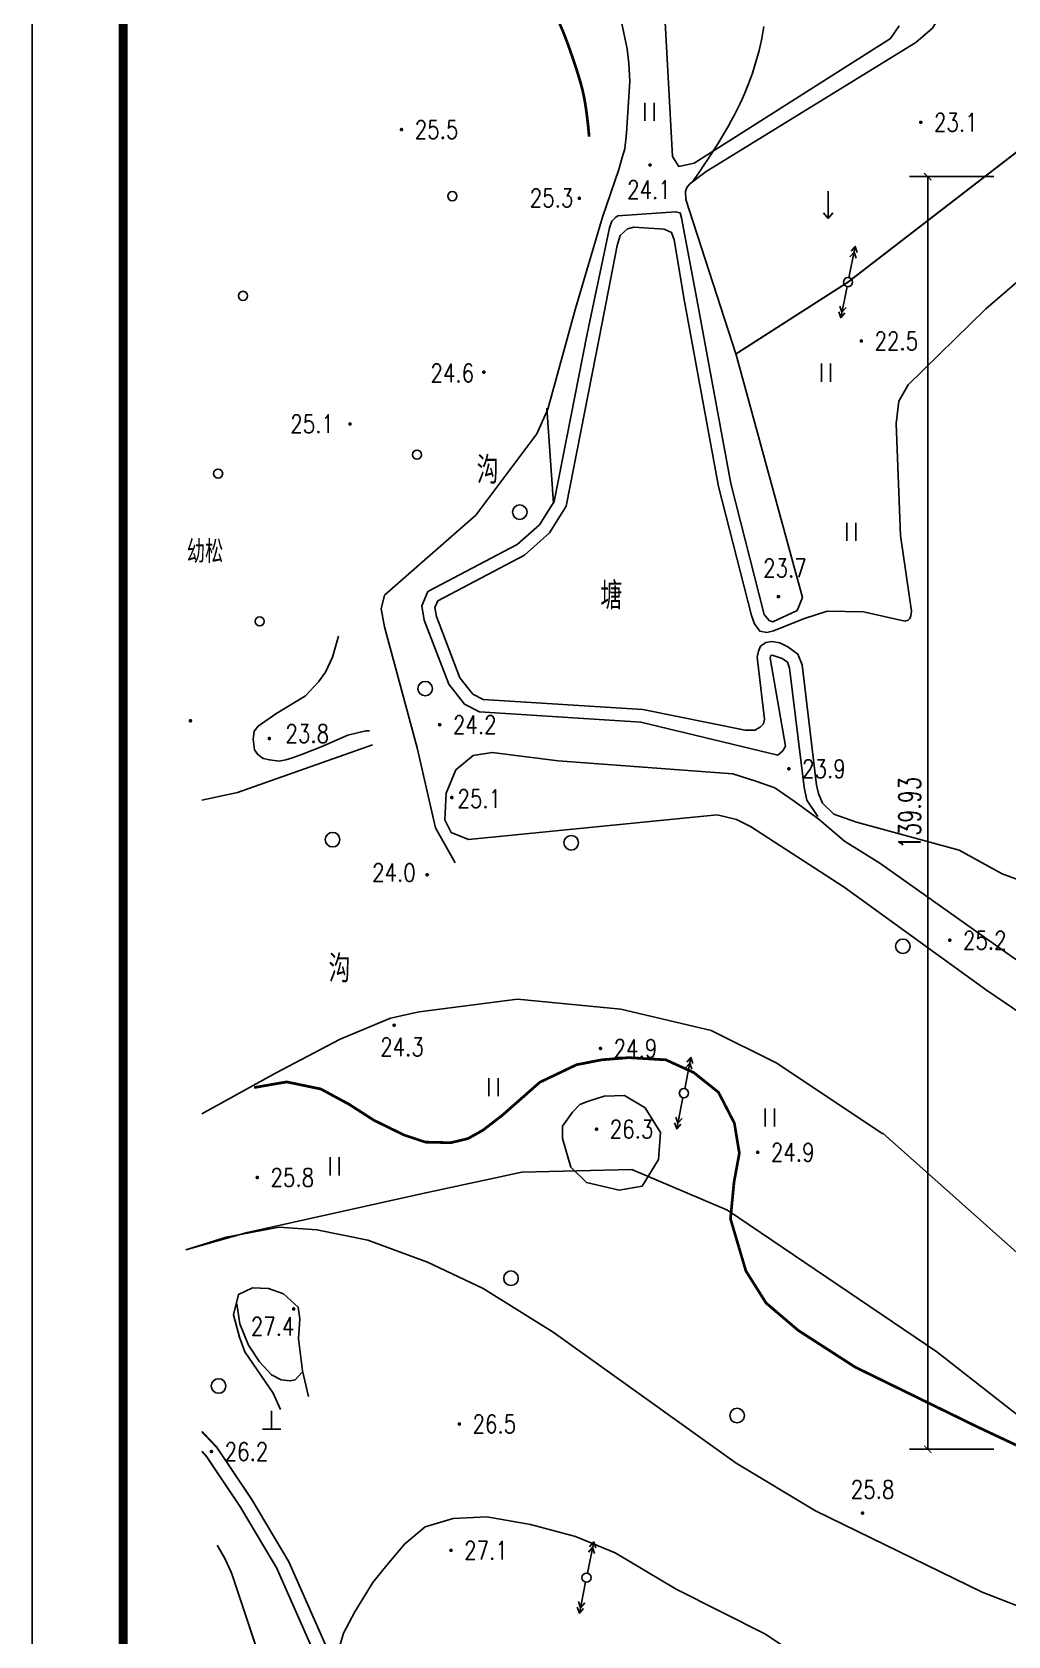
# Model space of a CAD drawing. Header units: millimetres. Extents: x 423323 to 424695, y 55333 to 56284.
# Drawn here: x 423323.5 to 423430.8, y 55692.7 to 55869 of the extents above; entities that cross this region are included whole.
import ezdxf
from ezdxf.enums import TextEntityAlignment as Align

# ---------------------------------------------------------------- set-up
doc = ezdxf.new("R2010")
doc.units = ezdxf.units.MM
doc.header["$LTSCALE"] = 1000
doc.linetypes.add('X3', pattern=[5, 4, -1])
for name, color, linetype in [('PUB_DIM', 3, 'Continuous'), ('TK', 4, 'Continuous'), ('地形图', 252, 'Continuous')]:
    doc.layers.add(name, color=color, linetype=linetype)
doc.styles.add('_TCH_DIM_T3', font='SIMPLEX', dxfattribs={"width": 0.705882, "bigfont": 'GBCBIG'})
doc.styles.add('HZ', font='rs.shx', dxfattribs={"width": 0.8, "bigfont": 'hztxt.shx'})
doc.linetypes.add('10421', pattern='A,2,[150,AAA.SHX,S=1,R=0,X=0,Y=1],1e-11', length=2)
doc.linetypes.add('1161', pattern='A,0,[149,AAA.SHX,S=0.15,R=0,X=0,Y=0],-1.6', length=1.6)
doc.dimstyles.new('_TCH_ARCH_M_M&&1', dxfattribs={"dimtxt": 2.38, "dimasz": 0.8, "dimexe": 2, "dimexo": 2.4, "dimgap": 0.8, "dimtad": 1, "dimzin": 0, "dimdsep": 46, "dimtxsty": '_TCH_DIM_T3', "dimblk": 'ARCHTICK', "dimcen": 0.09, "dimclrt": 7, "dimazin": 2, "dimtfac": 1, "dimtdec": 0, "dimtix": 1, "dimtmove": 2, "dimatfit": 3, "dimfxl": 0, "dimtolj": 1, "dimtzin": 0, "dimarcsym": 0})

# ---------------------------------------------------------------- blocks, each defined once
blk = doc.blocks.new('gc121')
for p, q in [((-0.5, -1), (-0.5, 1)), ((0.5, -1), (0.5, 1))]:
    blk.add_line(p, q)
blk = doc.blocks.new('gc013a')
at = {"linetype": 'Continuous'}
blk.add_line((0.5, 0), (4, 0), dxfattribs=at)
at = {"linetype": 'Continuous', "flags": 128}
for points in [[(2.77, 0.35), (3.38, 0), (2.77, -0.35)], [(3.39, 0.35), (4, 0), (3.39, -0.35)]]:
    blk.add_lwpolyline(points, dxfattribs=at)
blk = doc.blocks.new('gc170')
at = {"linetype": 'Continuous'}
blk.add_circle((0, 0), 0.5, dxfattribs=at)
blk = doc.blocks.new('gc122')
blk.add_circle((0, 0), 0.8)
blk = doc.blocks.new('gc120')
for p, q in [((0, 0), (0, 3)), ((-0.5, 0.6), (0, 0)), ((0, 0), (0.5, 0.6))]:
    blk.add_line(p, q)
blk = doc.blocks.new('GC200')
at = {"linetype": 'Continuous', "const_width": 0.2, "flags": 128}
blk.add_lwpolyline([(-0.1, 0, 1), (0.1, 0, 1)], format="xyb", close=True, dxfattribs=at)
blk = doc.blocks.new('gc111')
for p, q in [((0, 0), (0, 2)), ((-1, 0), (1, 0))]:
    blk.add_line(p, q)
blk = doc.blocks.new('GeYuanFrame_84040822', base_point=(20.09, 4.53))
at = {"layer": 'TK'}
blk.add_lwpolyline([(20.09, 4.53), (20.09, 598.53), (861.09, 598.53), (861.09, 4.53)], close=True, dxfattribs=at)
at = {"layer": 'TK', "const_width": 1}
blk.add_lwpolyline([(45.09, 588.53), (851.09, 588.53), (851.09, 14.53), (45.09, 14.53)], close=True, dxfattribs=at)
blk = doc.blocks.new('_ArchTick')
at = {"color": 0, "linetype": 'ByBlock', "const_width": 0.15}
blk.add_lwpolyline([(-0.5, -0.5), (0.5, 0.5)], dxfattribs=at)
blk = doc.blocks.new('*D130')
at = {"layer": 'Defpoints', "color": 0}
for p in [(423421.95, 55853.11), (423431.61, 55853.11), (423431.61, 55713.17)]:
    blk.add_point(p, dxfattribs=at)
at = {"layer": 'PUB_DIM', "color": 0, "lineweight": -2}
for p, q in [((423429.21, 55853.11), (423419.95, 55853.11)), ((423421.95, 55713.17), (423421.95, 55853.11)), ((423429.21, 55713.17), (423419.95, 55713.17))]:
    blk.add_line(p, q, dxfattribs=at)
at = {"layer": 'PUB_DIM', "color": 0, "lineweight": -2, "xscale": 0.8, "yscale": 0.8, "zscale": 0.8}
for p, rotation in [((423421.95, 55853.11), 90), ((423421.95, 55713.17), 270)]:
    blk.add_blockref('_ArchTick', p, dxfattribs=dict(at, rotation=rotation))
at = {"layer": 'PUB_DIM', "color": 7, "insert": (423419.96, 55783.14), "char_height": 2.38, "attachment_point": 5, "rotation": 90, "style": '_TCH_DIM_T3'}
blk.add_mtext('\\A1;139.93', dxfattribs=at)

msp = doc.modelspace()

# ---------------------------------------------------------------- linework, layer by layer
at = {"layer": '地形图', "color": 250, "linetype": 'Continuous', "flags": 128}
for points in [[(423369.99, 55777.66), (423367.849, 55781.519), (423365.826, 55790.298), (423362.216, 55803.611), (423361.862, 55805.573), (423362.216, 55807.077), (423372.285, 55815.906), (423378.982, 55824.82), (423380.201, 55827.556), (423383.237, 55838.6), (423386.198, 55848.659), (423387.977, 55853.912), (423388.346, 55855.213), (423388.638, 55856.163), (423388.835, 55857.892), (423389.203, 55863.606), (423389.081, 55865.535), (423388.891, 55867.149), (423387.295, 55874.826), (423386.858, 55877.114), (423386.633, 55879.303), (423386.493, 55881.552)], [(423439.815, 55848.452), (423428.342, 55838.589), (423419.811, 55830.222), (423418.754, 55828.438), (423418.483, 55825.959), (423418.951, 55813.641), (423420.148, 55805.33), (423420.098, 55804.821), (423419.998, 55804.515), (423419.793, 55804.36), (423419.438, 55804.237), (423414.89, 55805.252), (423410.885, 55805.327), (423408.39, 55804.512), (423404.988, 55803.174), (423404.26, 55802.995), (423403.485, 55803.149), (423402.911, 55803.951), (423402.565, 55804.849), (423398.95, 55819.045), (423395.193, 55839.389), (423394.082, 55846.152), (423393.789, 55846.985), (423392.99, 55847.354), (423389.637, 55847.54), (423388.94, 55847.357), (423388.134, 55846.624), (423387.804, 55845.524), (423385.876, 55835.535), (423382.194, 55816.874), (423380.373, 55813.93), (423377.633, 55811.485), (423368.092, 55806.468), (423367.777, 55805.74), (423367.955, 55804.734), (423370.531, 55798.013), (423371.954, 55796.196), (423373.062, 55795.632), (423390.621, 55794.519), (423401.892, 55792.229), (423402.943, 55792.229), (423403.531, 55792.565), (423403.893, 55792.941), (423403.993, 55793.447), (423403.185, 55800.267), (423403.328, 55800.936), (423403.549, 55801.478), (423404.162, 55801.892), (423404.802, 55802.002), (423405.707, 55801.843), (423406.582, 55801.392), (423407.677, 55800.607), (423408.131, 55799.419), (423409.731, 55786.201), (423409.922, 55785.275), (423410.389, 55784.206), (423411.63, 55783.005), (423414.115, 55782.13), (423425.403, 55779.06), (423430.118, 55776.443), (423441.513, 55772.266)]]:
    msp.add_lwpolyline(points, dxfattribs=at)
at = {"layer": '地形图', "color": 250, "linetype": '1161', "flags": 128}
for points in [[(423392.462, 55881.539), (423393.899, 55855.329), (423394.575, 55854.239), (423396.279, 55854.577), (423417.864, 55868.313), (423418.798, 55869.704)], [(423380.796, 55817.182), (423380.085, 55827.644)], [(423360.901, 55790.621), (423346.057, 55785.386), (423342.152, 55784.552)], [(423340.399, 55735.103), (423347.141, 55736.995), (423366.769, 55741.373), (423377.338, 55743.638), (423389.417, 55743.94), (423399.938, 55739.469), (423422.932, 55723.902), (423444.183, 55707.239), (423478.879, 55687.125), (423487.62, 55678.76)]]:
    msp.add_lwpolyline(points, dxfattribs=at)
at = {"layer": '地形图', "color": 250, "linetype": '10421'}
msp.add_lwpolyline([(423423.55, 55881.474), (423423.706, 55872.778), (423423.197, 55870.664), (423422.48, 55869.44), (423420.64, 55867.873), (423397.585, 55853.668), (423395.793, 55852.306), (423395.453, 55851.931), (423395.312, 55851.461), (423395.352, 55850.605), (423400.898, 55833.514), (423408.177, 55806.826), (423407.6, 55805.39)], dxfattribs=at)
at = {"layer": '地形图', "color": 250, "linetype": 'Continuous', "const_width": 0.3, "elevation": 25, "flags": 128}
for points in [[(423381.477, 55869.959), (423381.824, 55869.141), (423382.139, 55868.352), (423382.422, 55867.589), (423382.68, 55866.86), (423382.919, 55866.168), (423383.14, 55865.514), (423383.341, 55864.898), (423383.523, 55864.319), (423383.686, 55863.778), (423383.83, 55863.274), (423383.956, 55862.808), (423384.069, 55862.334), (423384.178, 55861.806), (423384.282, 55861.224), (423384.381, 55860.588), (423384.476, 55859.898), (423384.565, 55859.155), (423384.651, 55858.357), (423384.731, 55857.506)], [(423347.892, 55752.946), (423351.481, 55753.569), (423355.227, 55752.79), (423358.34, 55751.107), (423361.064, 55749.355), (423364.383, 55747.729), (423366.726, 55746.948), (423366.726, 55746.948), (423369.525, 55746.883), (423371.412, 55747.338), (423373.039, 55748.249), (423375.188, 55749.905), (423379.303, 55753.528), (423383.334, 55755.455), (423386.098, 55755.997), (423389.067, 55756.238), (423393.158, 55755.997), (423396.229, 55754.593), (423398.948, 55752.424), (423400.694, 55749.038), (423401.239, 55745.735), (423400.656, 55742.561), (423400.265, 55738.516), (423401.962, 55732.776), (423404.181, 55729.253), (423407.705, 55726.252), (423413.971, 55722.208), (423427.315, 55715.68), (423442.645, 55708.471)]]:
    msp.add_lwpolyline(points, dxfattribs=at)
at = {"layer": '地形图', "color": 250, "linetype": 'Continuous', "elevation": 24}
msp.add_lwpolyline([(423403.927, 55869.63), (423403.825, 55868.96), (423403.705, 55868.297), (423403.567, 55867.642), (423403.411, 55866.993), (423403.241, 55866.353), (423403.061, 55865.725), (423402.873, 55865.109), (423402.676, 55864.504), (423402.47, 55863.911), (423402.255, 55863.329), (423402.03, 55862.759), (423401.797, 55862.2), (423401.55, 55861.642), (423401.285, 55861.075), (423401.003, 55860.497), (423400.702, 55859.91), (423400.384, 55859.312), (423400.047, 55858.705), (423399.693, 55858.088), (423399.321, 55857.461), (423398.937, 55856.831), (423398.548, 55856.206), (423398.153, 55855.585), (423397.752, 55854.969), (423397.346, 55854.357), (423396.934, 55853.749), (423396.516, 55853.146), (423396.093, 55852.548)], dxfattribs=at)
at = {"layer": '地形图', "color": 250, "linetype": 'Continuous', "const_width": 0.2}
msp.add_lwpolyline([(423446.584, 55861.596), (423436.299, 55859.346), (423413.179, 55841.513), (423400.885, 55833.629), (423400.885, 55833.629)], dxfattribs=at)
at = {"layer": '地形图', "color": 250, "linetype": '10421', "flags": 128}
for points in [[(423407.6, 55805.39), (423404.936, 55804.169), (423404.53, 55804.294), (423404.53, 55804.294), (423403.956, 55804.968), (423400.316, 55819.358), (423396.569, 55839.645), (423394.888, 55848.586), (423394.737, 55849.122), (423394.237, 55849.258), (423387.871, 55848.799), (423387.633, 55848.634), (423387.233, 55848.2), (423386.978, 55847.495), (423384.504, 55835.816), (423380.87, 55817.395), (423379.289, 55814.839), (423376.829, 55812.644), (423367.002, 55807.477), (423366.326, 55805.91), (423366.6, 55804.358), (423369.299, 55797.316), (423371.043, 55795.089), (423372.685, 55794.253), (423390.412, 55793.129), (423405.488, 55789.511), (423406.017, 55789.966), (423406.316, 55790.489), (423404.621, 55800.181), (423404.699, 55800.441), (423404.851, 55800.505), (423405.934, 55800.134), (423406.52, 55799.714), (423406.762, 55799.08), (423408.348, 55785.975), (423408.643, 55784.547), (423409.868, 55782.76)], [(423499.78, 55712.21), (423489.809, 55721.555), (423487.342, 55723.512), (423481.218, 55727.764), (423428.415, 55763.65), (423412.751, 55774.999), (423402.482, 55781.651), (423400.939, 55782.44), (423398.796, 55782.951), (423371.475, 55780.211), (423369.544, 55780.977), (423368.866, 55782.4), (423369.002, 55785.314), (423370.087, 55787.89), (423371.985, 55789.448)], [(423371.985, 55789.448), (423374.064, 55789.799), (423374.064, 55789.799), (423381.319, 55788.861), (423400.531, 55787.429), (423403.048, 55786.653), (423405.146, 55785.92), (423407.27, 55784.454), (423409.71, 55782.642), (423410.058, 55782.4), (423412.813, 55780.039), (423416.693, 55777.623), (423431.124, 55767.399), (423489.809, 55728.019), (423503.14, 55715.49)], [(423342.152, 55750.077), (423350.256, 55754.54), (423357.353, 55758.265), (423362.91, 55760.56), (423366.061, 55761.28), (423376.853, 55762.671), (423388.213, 55761.564), (423398.154, 55759.213), (423405.345, 55755.633), (423416.94, 55747.91), (423417.04, 55747.91), (423436.747, 55730.328), (423439.733, 55727.871), (423447.954, 55722.945), (423460.327, 55716.511), (423489.542, 55694.601)], [(423350.806, 55717.546), (423349.98, 55719.36), (423346.876, 55723.906), (423346.286, 55725.501), (423345.626, 55727.939), (423346.17, 55730.21), (423346.17, 55730.21), (423347.733, 55730.924), (423349.468, 55730.859), (423351.145, 55730.264), (423352.74, 55728.81), (423352.915, 55727.527), (423352.795, 55725.32), (423353.22, 55721.79), (423353.88, 55718.992)]]:
    msp.add_lwpolyline(points, dxfattribs=at)
at = {"layer": '地形图', "color": 250, "linetype": 'Continuous', "flags": 128}
for points, elevation in [([(423357.188, 55802.595), (423356.531, 55800.261), (423355.752, 55798.633), (423354.984, 55797.552), (423353.535, 55796.012), (423350.295, 55794.035), (423348.363, 55792.698), (423347.902, 55792.149), (423347.785, 55791.252), (423347.948, 55790.086), (423348.305, 55789.557), (423348.894, 55789.137), (423349.575, 55788.969), (423350.638, 55788.834), (423351.392, 55788.982), (423352.134, 55789.2), (423353.215, 55789.592), (423355.286, 55790.431), (423358.219, 55791.713), (423360.19, 55792.168), (423360.569, 55792.168)], 24), ([(423340.399, 55735.105), (423344.831, 55736.489), (423350.647, 55737.596), (423354.802, 55737.319), (423360.404, 55736.181), (423366.955, 55733.764), (423373.062, 55730.858), (423380.768, 55726.062), (423400.875, 55711.657), (423409.614, 55706.404), (423427.949, 55697.473), (423445.596, 55690.603)], 26), ([(423346.005, 55729.183), (423346.329, 55726.966), (423347.301, 55724.622), (423348.496, 55722.776), (423349.801, 55721.364), (423350.888, 55720.821), (423351.85, 55720.704), (423352.409, 55720.821), (423353.147, 55721.612)], 27), ([(423356.914, 55690.185), (423357.735, 55692.953), (423358.985, 55695.313), (423360.947, 55698.515), (423362.473, 55700.417), (423364.467, 55702.783), (423366.709, 55704.65), (423369.78, 55705.549), (423373.489, 55705.741), (423378.275, 55704.917), (423383.22, 55703.566), (423387.578, 55701.771), (423394.291, 55697.788), (423404.116, 55692.833), (423418.557, 55683.145)], 27)]:
    msp.add_lwpolyline(points, dxfattribs=dict(at, elevation=elevation))
at = {"layer": '地形图', "color": 250, "linetype": 'Continuous', "elevation": 26, "flags": 128}
msp.add_lwpolyline([(423382.891, 55750.259), (423381.815, 55748.687), (423381.815, 55747.364), (423382.71, 55744.182), (423384.452, 55742.496), (423388.043, 55741.68), (423390.546, 55742.116), (423392.342, 55745.052), (423392.56, 55747.989), (423390.873, 55750.708), (423388.601, 55752.078), (423386.366, 55751.995), (423384.546, 55751.417), (423383.716, 55751.089)], close=True, dxfattribs=at)
at = {"layer": '地形图', "color": 250, "linetype": 'Continuous', "const_width": 0.2, "flags": 128}
for points in [[(423342.152, 55715.13), (423343.798, 55713.39), (423347.634, 55707.671), (423351.718, 55700.804), (423357.51, 55687.684)], [(423343.84, 55702.63), (423344.689, 55701.156), (423345.437, 55699.533), (423349.242, 55688.069), (423349.38, 55686.59), (423348.84, 55685.821), (423346.21, 55683.75), (423342.6, 55681), (423339.925, 55678.757)]]:
    msp.add_lwpolyline(points, dxfattribs=at)
at = {"layer": '地形图', "color": 250, "linetype": 'X3', "const_width": 0.2, "flags": 128}
msp.add_lwpolyline([(423342.152, 55712.947), (423342.622, 55712.45), (423346.365, 55706.869), (423350.382, 55700.116), (423359.858, 55678.653), (423364.85, 55663.137), (423366.489, 55649.644), (423365.402, 55633.437), (423364.283, 55624.044), (423364.171, 55620.752), (423365.184, 55614.219), (423365.421, 55612.773), (423365.774, 55604.958), (423365.713, 55602.984), (423365.374, 55601.255), (423364.795, 55598.356), (423363.934, 55594.978), (423362.537, 55590.997), (423361.644, 55588.497)], dxfattribs=at)

# ---------------------------------------------------------------- block references
at = {"rotation": 270}
msp.add_blockref('GeYuanFrame_84040822', (423323.496, 56262.526), dxfattribs=at)
at = {"layer": '地形图', "color": 250, "linetype": 'Continuous'}
for name, p in [('gc121', (423391.363, 55860.245)), ('GC200', (423364.103, 55858.285, 25.496)), ('GC200', (423421.183, 55859.085, 23.116)), ('GC200', (423391.426, 55854.39, 24.1)), ('gc170', (423369.694, 55850.965)), ('GC200', (423383.648, 55850.73, 25.3)), ('gc120', (423411, 55848.527)), ('gc170', (423413.179, 55841.513, 23.436)), ('gc170', (423346.673, 55840.001)), ('GC200', (423414.649, 55835.044, 22.5)), ('GC200', (423373.153, 55831.616, 24.6)), ('gc121', (423410.753, 55831.557)), ('GC200', (423358.44, 55825.912, 25.1)), ('gc170', (423365.803, 55822.539)), ('gc170', (423343.946, 55820.464)), ('gc122', (423377.1, 55816.22)), ('gc121', (423413.544, 55814.053)), ('GC200', (423405.536, 55806.928, 23.7)), ('gc170', (423348.52, 55804.204)), ('gc122', (423366.706, 55796.815)), ('GC200', (423340.9, 55793.276, 24.616)), ('GC200', (423368.306, 55792.846, 24.2)), ('GC200', (423349.573, 55791.328, 23.8)), ('GC200', (423406.681, 55787.999, 23.9)), ('GC200', (423369.624, 55784.84, 25.086)), ('gc122', (423356.529, 55780.207)), ('GC200', (423366.921, 55776.35, 24.026)), ('GC200', (423424.366, 55769.147, 25)), ('GC200', (423363.292, 55759.795, 24.31)), ('GC200', (423385.97, 55757.25, 24.94)), ('gc121', (423374.22, 55752.994)), ('gc170', (423395.14, 55752.33)), ('gc121', (423404.589, 55749.657)), ('GC200', (423385.54, 55748.37, 26.3)), ('gc121', (423356.759, 55744.287)), ('GC200', (423403.26, 55745.83, 24.94)), ('GC200', (423348.25, 55743.06, 25.82)), ('gc122', (423376.136, 55731.984)), ('GC200', (423352.248, 55728.609, 27.36)), ('gc122', (423343.989, 55720.134)), ('gc111', (423349.83, 55715.39, 26.65)), ('gc122', (423400.989, 55716.877)), ('GC200', (423370.46, 55715.95, 26.54)), ('GC200', (423343.21, 55712.92, 26.24)), ('GC200', (423414.78, 55706.159, 25.8)), ('GC200', (423369.54, 55702.06, 27.11)), ('gc170', (423384.44, 55699.067))]:
    msp.add_blockref(name, p, dxfattribs=at)
for p, rotation in [((423413.179, 55841.513, 23.436), 78.46735669353158), ((423413.179, 55841.513), 258.5118290490211), ((423395.14, 55752.33), 78.89923764819451), ((423395.14, 55752.33), 258.6409437953436), ((423384.44, 55699.067), 78.64094379534362), ((423384.44, 55699.067), 258.6409437953436)]:
    msp.add_blockref('gc013a', p, dxfattribs=dict(at, rotation=rotation))
at = {"layer": '地形图', "color": 250, "linetype": '10421'}
for p in [(423382.762, 55779.861), (423419.212, 55768.483)]:
    msp.add_blockref('gc122', p, dxfattribs=at)

# ---------------------------------------------------------------- texts
at = {"layer": '地形图', "color": 250, "linetype": 'Continuous', "style": 'HZ', "width": 0.8}
for s, height, p in [('23.1', 2, (423425.033, 55859.085)), ('25.5', 2, (423367.953, 55858.285)), ('24.1', 2, (423391.3, 55851.682)), ('25.3', 2, (423380.597, 55850.763)), ('22.5', 2, (423418.499, 55835.044)), ('24.6', 2, (423369.687, 55831.511)), ('25.1', 2, (423354.275, 55825.925)), ('沟', 3, (423373.577, 55820.991)), ('幼松', 2.5, (423342.506, 55812.006)), ('23.7', 2, (423406.256, 55810.068)), ('塘', 3, (423387.167, 55807.206)), ('23.8', 2, (423353.746, 55791.865)), ('24.2', 2, (423372.156, 55792.846)), ('23.9', 2, (423410.531, 55787.999)), ('25.1', 2, (423372.649, 55784.705)), ('24.0', 2, (423363.267, 55776.588)), ('25.2', 2, (423428.216, 55769.147)), ('沟', 3, (423357.286, 55766.172)), ('24.3', 2, (423364.159, 55757.416)), ('24.9', 2, (423389.82, 55757.25)), ('26.3', 2, (423389.39, 55748.37)), ('24.9', 2, (423407.11, 55745.83)), ('25.8', 2, (423352.1, 55743.06)), ('27.4', 2, (423349.941, 55726.687)), ('26.5', 2, (423374.31, 55715.95)), ('26.2', 2, (423347.06, 55712.92)), ('25.8', 2, (423415.889, 55708.745)), ('27.1', 2, (423373.39, 55702.06))]:
    msp.add_text(s, height=height, dxfattribs=at).set_placement(p, align=Align.MIDDLE)

# ---------------------------------------------------------------- dimensions: what is measured, and where the dimension line sits
at = {"layer": 'PUB_DIM'}
dim = msp.add_aligned_dim(p1=(423431.612, 55713.172), p2=(423431.612, 55853.106), distance=9.665, text='139.93', dimstyle='_TCH_ARCH_M_M&&1', dxfattribs=at)
dim.commit()
dim.dimension.update_dxf_attribs({"geometry": '*D130', "text_midpoint": (423419.956, 55783.139)})

doc.saveas('drawing.dxf')
